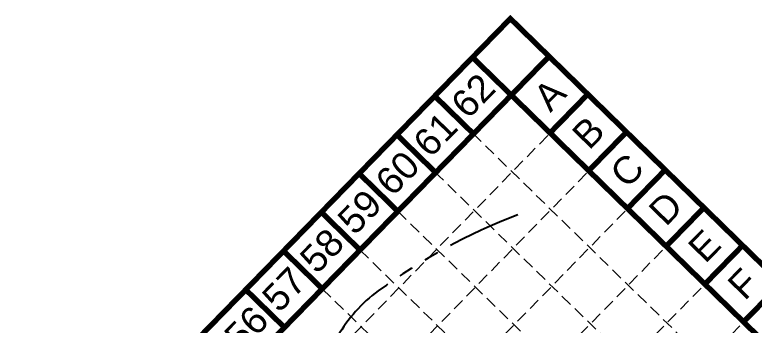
# Model space of a CAD drawing. Header units: feet. Extents: x -15 to 992, y 1644 to 2657.
# Drawn here: x 473.1 to 660.5, y 2578.2 to 2656.8 of the extents above; entities that cross this region are included whole.
import ezdxf
from ezdxf.enums import TextEntityAlignment as Align

# ---------------------------------------------------------------- set-up
doc = ezdxf.new("R2010")
doc.units = ezdxf.units.FT
doc.header["$LTSCALE"] = 30
doc.header["$MEASUREMENT"] = 0
doc.linetypes.add('HIDDEN', pattern=[0.375, 0.25, -0.125])
doc.linetypes.add('x500106ebs$0$PHANTOM2', pattern=[1.25, 0.625, -0.125, 0.125, -0.125, 0.125, -0.125])
for name, color, linetype in [('BASE', 7, 'Continuous'), ('CONTOURS', 35, 'x500106ebs$0$PHANTOM2'), ('GRID', 254, 'HIDDEN')]:
    doc.layers.add(name, color=color, linetype=linetype)
doc.styles.get("Standard").update_dxf_attribs({"font": 'ARIAL.TTF'})

msp = doc.modelspace()

# ---------------------------------------------------------------- linework, layer by layer
at = {"layer": 'BASE', "color": 9}
msp.add_line((598.95, 2636.48), (971.86, 2272.37), dxfattribs=at)
at = {"layer": 'BASE', "const_width": 1.37}
for points in [[(378.02, 1644.54), (991.26, 2272.6), (598.72, 2655.88), (-14.53, 2027.81)], [(377.77, 1663.91), (971.91, 2272.38), (598.96, 2636.5), (4.95, 2028.16)]]:
    msp.add_lwpolyline(points, close=True, dxfattribs=at)
for points in [[(608.53, 2646.3), (598.72, 2655.88)], [(608.53, 2646.3), (598.95, 2636.48)], [(598.95, 2636.48), (589.13, 2646.06)], [(589.37, 2626.67), (579.55, 2636.25)], [(618.34, 2636.71), (608.76, 2626.9)], [(579.78, 2616.86), (569.97, 2626.44)], [(628.16, 2627.13), (618.57, 2617.32)], [(570.2, 2607.04), (560.39, 2616.62)], [(637.97, 2617.55), (628.39, 2607.74)], [(560.62, 2597.23), (550.81, 2606.81)], [(647.78, 2607.97), (638.2, 2598.15)], [(657.6, 2598.39), (648.01, 2588.57)], [(551.04, 2587.41), (541.22, 2597)], [(667.41, 2588.8), (657.83, 2578.99)], [(541.46, 2577.6), (531.64, 2587.18)]]:
    msp.add_lwpolyline(points, dxfattribs=at)
at = {"layer": 'CONTOURS'}
for centre, radius, start, end in [((655.19, 2463.86), 152.4, 110.9808, 126.1774), ((587.1, 2556.98), 37.04, 126.1774, 174.2479)]:
    msp.add_arc(centre, radius, start, end, dxfattribs=at)
at = {"layer": 'GRID', "color": 252, "linetype": 'HIDDEN', "lineweight": 0, "ltscale": 0.4}
for p, q in [((15.07, 2018.79), (609.15, 2627.23)), ((589.19, 2626.81), (932.87, 2291.24)), ((24.88, 2009.21), (618.96, 2617.65)), ((579.61, 2617), (923.28, 2281.43)), ((34.69, 1999.63), (628.77, 2608.07)), ((570.2, 2607.04), (913.72, 2271.63)), ((44.12, 1989.72), (638.2, 2598.15)), ((560.62, 2597.23), (904.14, 2261.82)), ((53.94, 1980.13), (648.01, 2588.57)), ((551.04, 2587.41), (894.55, 2252.01)), ((63.75, 1970.55), (657.83, 2578.99))]:
    msp.add_line(p, q, dxfattribs=at)

# ---------------------------------------------------------------- texts
at = {"layer": 'BASE'}
for s, height, p in [('62', 6.858, (589.25, 2636.37)), ('A', 6.86, (608.64, 2636.6)), ('61', 6.858, (579.67, 2626.55)), ('B', 6.86, (618.46, 2627.02)), ('60', 6.858, (570.09, 2616.74)), ('C', 6.86, (628.27, 2617.43)), ('59', 6.858, (560.5, 2606.93)), ('D', 6.86, (638.09, 2607.85)), ('58', 6.858, (550.92, 2597.11)), ('E', 6.86, (647.9, 2598.27)), ('57', 6.858, (541.34, 2587.3)), ('F', 6.86, (657.71, 2588.69)), ('56', 6.858, (531.76, 2577.49))]:
    msp.add_text(s, height=height, rotation=45.6842, dxfattribs=at).set_placement(p, align=Align.MIDDLE_CENTER)

doc.saveas('drawing.dxf')
